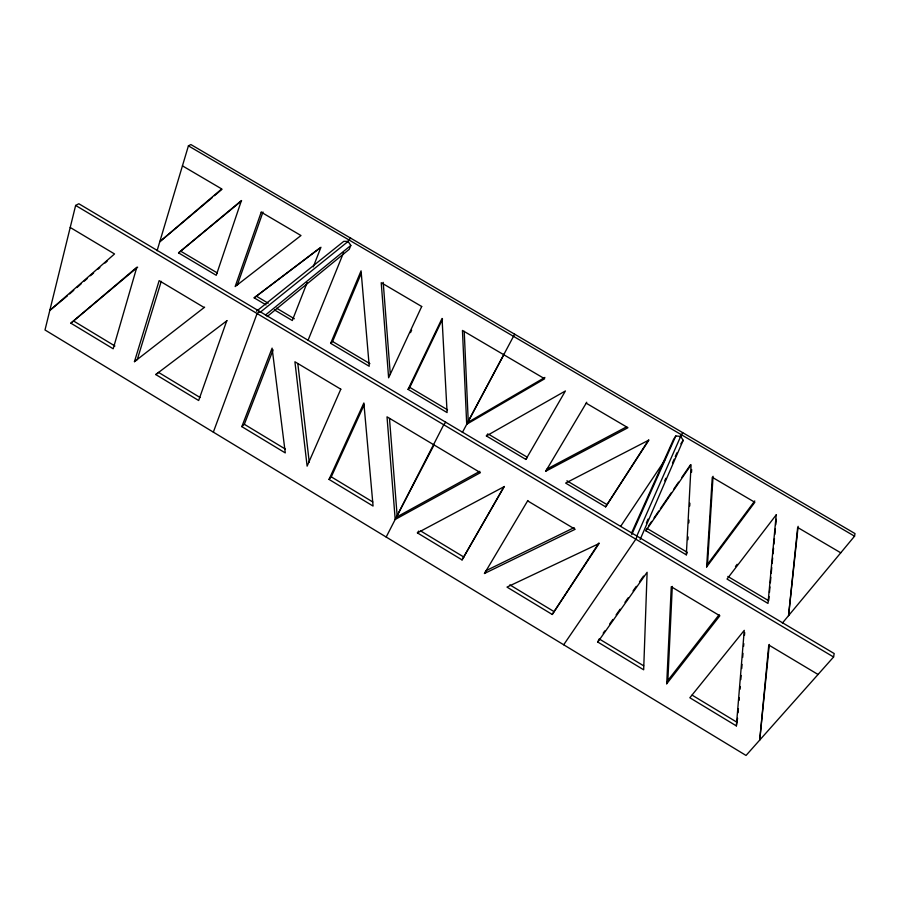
<?xml version="1.0" encoding="UTF-8"?>
<svg xmlns="http://www.w3.org/2000/svg" width="900" height="900" viewBox="0 0 900 900"><rect width="100%" height="100%" fill="white"/><g stroke="black" fill="none" stroke-linecap="round" stroke-linejoin="round"><path stroke-width="1.35" d="M666.72 683.764L671.265 586.732L719.842 615.769L666.72 683.764L667.856 680.445L672.3 586.418M686.317 554.839L691.087 464.839L645.84 530.775L686.317 554.839L687.251 552.319L646.898 528.334L645.84 530.775M687.926 539.685L688.072 536.884M688.826 522.844L688.972 520.043M689.726 506.002L689.873 503.201M691.526 472.32L691.673 469.507M706.635 566.933L712.271 477.281L754.83 502.301L706.635 566.933L707.512 564.368L713.07 476.291M736.357 725.906L744.255 630.36L689.85 697.759L736.357 725.906L737.595 718.279M738.056 712.755L738.405 708.604M739.091 700.312L739.316 697.545M740.014 689.254L740.239 686.498M740.812 679.579L741.15 675.439M741.724 668.531L742.072 664.38M742.646 657.472L742.995 653.321M743.569 646.414L743.794 643.646M744.48 635.355L744.705 632.599M769.061 596.587L768.679 600.727L727.841 576.45M769.455 592.447L769.961 586.924M770.355 582.784L770.861 577.26M771.244 573.109L771.761 567.585M772.144 563.445L772.661 557.921M773.044 553.781L773.561 548.257M773.944 544.106L774.461 538.582M774.844 534.442L775.361 528.919M775.744 524.779L776.261 519.255M769.32 644.445L759.735 740.048L768.769 645.008L818.044 674.471M798.143 526.309L788.558 615.645L797.659 527.467L840.758 552.803M833.58 657L834.188 653.546L78.829 203.749L75.634 205.436L45 329.974L746.044 755.449L833.58 657L75.634 205.436M782.381 623.081L854.55 536.197L855 533.576L190.879 144.551L188.415 145.856L157.095 250.718M161.246 281.34L137.284 359.527L134.449 361.654L159.154 280.631L204.097 307.485M237.386 284.895L262.991 211.984M226.676 320.985L198.664 400.511L155.779 374.558L158.558 372.397L200.115 397.53M213.345 432.146L257.085 313.537L259.695 311.445M241.83 426.634L272.093 348.131L285.289 452.925L241.83 426.634L244.339 424.282L273.105 349.853M307.136 282.589L292.298 320.524L274.421 309.892M313.267 266.884L320.951 247.264L254.16 297.844L266.074 304.931M308.137 340.076L343.485 252.844M347.704 242.426L348.761 239.816L350.764 238.208M256.477 311.231L343.811 241.324L348.109 241.447L350.831 245.441L349.256 249.3L267.131 316.586M330.66 343.327L361.069 270.844L369.236 366.277L330.66 343.327L332.606 341.505L361.384 273.037M597.791 642.049L647.111 572.288L643.669 669.803L597.791 642.049L598.702 639.945M640.08 539.606L683.19 440.314L680.681 436.376L675.81 435.983L673.47 439.515L631.429 533.34M646.38 522.956L648.045 519.131M664.717 480.848L665.831 478.294M672.491 462.971L674.168 459.146M675.27 456.593L676.946 452.767M636.615 536.512L680.681 436.376M637.133 536.209L635.827 539.179L563.681 644.771M682.673 432.63L680.13 437.209M631.721 534.623L675.81 435.983M329.029 479.407L363.859 402.986L373.072 506.059L329.029 479.407L331.267 476.854L364.343 404.392M410.49 332.651L411.66 330.109M408.06 389.363L442.046 318.442L447.098 412.582L408.06 389.363L409.793 387.382L442.541 319.129M552.24 614.475L599.051 543.566L506.993 587.092L552.24 614.475L598.939 542.936M605.621 506.858L648.934 440.055L565.627 483.075L605.621 506.858L648.506 440.134M386.179 537.041L443.745 424.744L445.725 422.224M434.261 444.566L395.201 519.446L387.011 416.824L480.42 472.657L395.201 519.446M462.353 432.506L514.642 334.204M504.304 353.812L466.706 424.238L462.442 330.435L544.68 378.776L466.706 424.238M462.049 559.901L503.978 486.731L417.409 532.89L462.049 559.901L504.326 486.439M525.881 459.439L565.403 390.96L486.371 435.938L525.881 459.439L527.288 457.234L489.082 434.52M527.614 500.861L575.156 529.279L484.481 573.48L527.85 500.501M586.192 403.178L627.952 427.725L545.726 471.24L586.755 402.233M484.481 573.48L486.214 570.577L574.144 527.614M545.726 471.24L547.076 468.99L626.659 426.803M620.629 526.399L664.673 460.384M680.827 443.835L683.19 440.314M648.484 526.028L651.645 521.404M654.03 517.939L658.778 511.009M660.364 508.702L671.456 492.525M673.83 489.06L678.577 482.13M681.75 477.506L690.469 464.805M603.191 633.184L604.8 630.9M609.649 624.049L612.866 619.481M616.095 614.914L620.134 609.199M624.971 602.347L628.2 597.78M633.038 590.929L636.266 586.361M639.484 581.794L643.523 576.079M417.409 532.89L418.714 531.056M486.371 435.938L487.89 433.811M707.512 564.368L754.762 500.94M735.457 566.505L737.145 564.3M667.856 680.445L719.123 614.722M67.511 295.762L49.804 310.433L114.536 253.958L70.211 227.464M69.593 293.94L73.766 290.306M76.894 287.572L81.067 283.939M84.195 281.205L87.323 278.483M90.45 275.749L93.589 273.026M97.751 269.392L99.844 267.57M105.052 263.025L107.145 261.202M212.333 197.505L159.784 241.718L221.715 188.933L182.441 165.847M214.459 195.694L221.929 189.326M70.864 323.168L136.811 267.266L113.186 348.784L70.864 323.168L137.655 267.176M178.549 252.877L241.436 200.531L216.248 275.299L178.549 252.877L241.605 200.846M265.455 315.056L350.831 245.441M260.123 312.345L348.109 241.447M254.16 297.844L319.669 248.175M134.449 361.654L204.638 307.159M155.779 374.558L227.149 320.569M544.894 377.426L468.281 422.156L464.22 331.346M479.812 471.319L397.226 516.757L389.486 418.511M188.415 145.856L854.55 536.197M180.922 251.325L217.339 272.981M256.32 296.156L268.211 303.221M276.525 308.16L294.356 318.757M332.606 341.505L369.889 363.656M409.793 387.382L447.548 409.826M566.921 480.791L606.791 504.495M73.901 321.188L114.919 345.994M244.339 424.282L285.311 449.066M331.267 476.854L372.791 501.975M420.559 530.876L463.86 557.055M509.839 584.865L553.748 611.426M599.153 638.899L643.669 665.82M692.1 695.115L737.258 722.43M297.844 363.69L309.262 462.262M383.209 282.364L390.308 374.468M776.205 514.868L767.992 603.416L727.031 579.049L776.205 514.868M261.225 212.164L235.17 286.549L300.983 235.53L261.225 212.164M340.796 389.194L307.125 466.144L294.907 361.766L340.796 389.194M421.706 306.495L388.62 377.809L381.218 282.69L421.706 306.495"/></g></svg>
